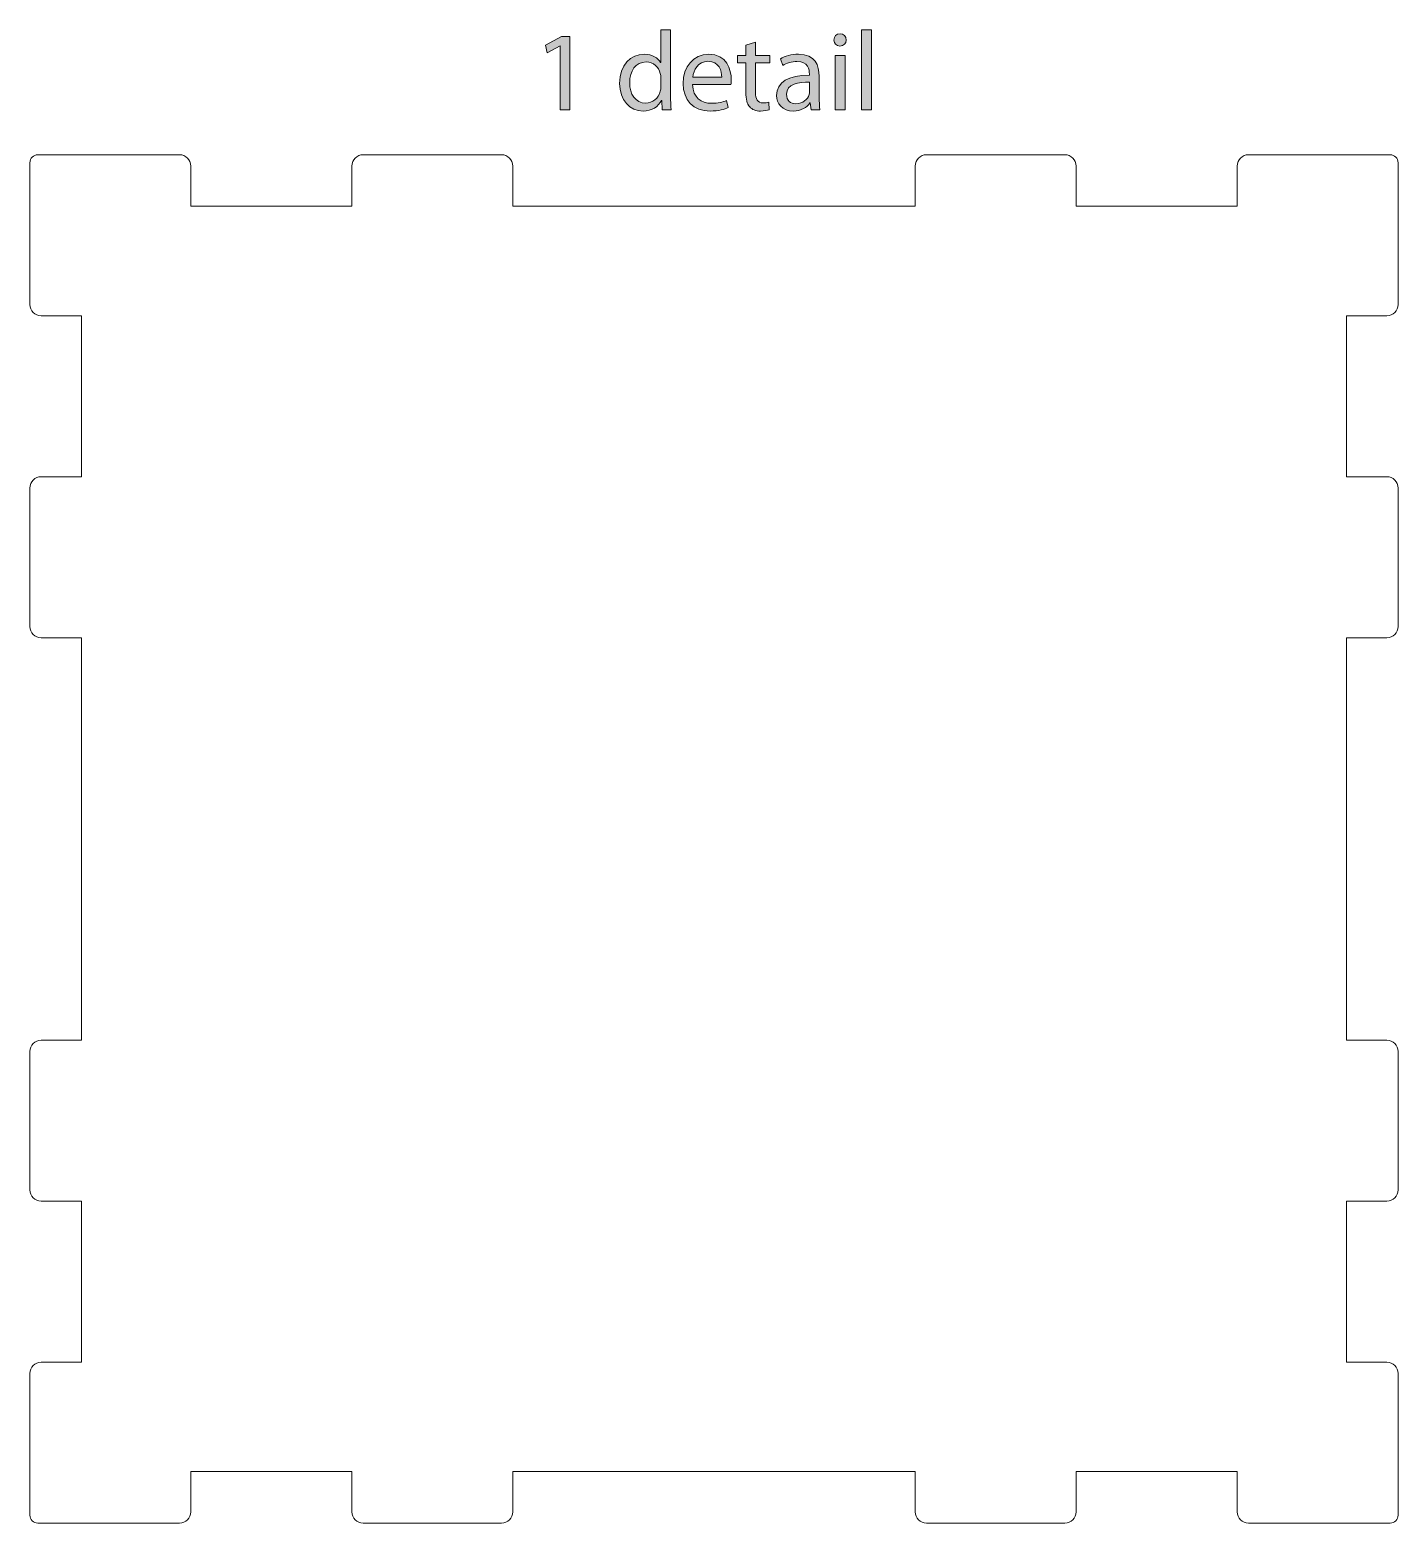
# Model space of a CAD drawing. Header units: inches. Extents: x 110 to 390, y -364 to 80.
# Drawn here: x 305.2 to 390.2, y -363.8 to -271 of the extents above; entities that cross this region are included whole.
import ezdxf

# ---------------------------------------------------------------- set-up
doc = ezdxf.new("R2010")
doc.units = ezdxf.units.IN
doc.header["$MEASUREMENT"] = 0
doc.layers.add('description', color=7, linetype='Continuous')
doc.layers.add('design1', color=7, linetype='Continuous')

# ---------------------------------------------------------------- blocks, each defined once
blk = doc.blocks.new('block 21')
at = {"layer": 'description'}
h = blk.add_hatch(color=252, dxfattribs=at)
h.dxf.hatch_style = 2
h.paths.add_polyline_path([(338.144, -272.041), (338.13, -272.041), (337.339, -272.467), (337.221, -271.999), (338.214, -271.467), (338.739, -271.467), (338.739, -276.015), (338.144, -276.015)])
h = blk.add_hatch(color=252, dxfattribs=at)
h.dxf.hatch_style = 2
edge = h.paths.add_edge_path()
edge.add_spline(control_points=[(344.996, -271.047), (344.996, -271.047), (344.996, -275.141), (344.996, -275.141), (344.996, -275.442), (345.01, -275.784), (345.024, -276.015), (345.024, -276.015), (344.479, -276.015), (344.479, -276.015), (344.479, -276.015), (344.451, -275.428), (344.451, -275.428), (344.451, -275.428), (344.43, -275.428), (344.43, -275.428), (344.248, -275.806), (343.842, -276.092), (343.289, -276.092), (342.47, -276.092), (341.834, -275.4), (341.834, -274.371), (341.826, -273.244), (342.533, -272.558), (343.352, -272.558), (343.877, -272.558), (344.22, -272.804), (344.374, -273.069), (344.374, -273.069), (344.388, -273.069), (344.388, -273.069), (344.388, -273.069), (344.388, -271.047), (344.388, -271.047), (344.388, -271.047), (344.996, -271.047), (344.996, -271.047)], knot_values=[0, 0, 0, 0, 1, 1, 1, 2, 2, 2, 3, 3, 3, 4, 4, 4, 5, 5, 5, 6, 6, 6, 7, 7, 7, 8, 8, 8, 9, 9, 9, 10, 10, 10, 11, 11, 11, 12, 12, 12, 12], degree=3, periodic=1)
edge = h.paths.add_edge_path()
edge.add_spline(control_points=[(344.388, -274.007), (344.388, -273.93), (344.381, -273.825), (344.36, -273.748), (344.269, -273.363), (343.933, -273.041), (343.471, -273.041), (342.834, -273.041), (342.456, -273.601), (342.456, -274.343), (342.456, -275.029), (342.799, -275.595), (343.457, -275.595), (343.87, -275.595), (344.248, -275.316), (344.36, -274.861), (344.381, -274.777), (344.388, -274.693), (344.388, -274.595), (344.388, -274.595), (344.388, -274.007), (344.388, -274.007)], knot_values=[0, 0, 0, 0, 1, 1, 1, 2, 2, 2, 3, 3, 3, 4, 4, 4, 5, 5, 5, 6, 6, 6, 7, 7, 7, 7], degree=3, periodic=1)
h = blk.add_hatch(color=252, dxfattribs=at)
h.dxf.hatch_style = 2
edge = h.paths.add_edge_path()
edge.add_spline(control_points=[(355.91, -271.677), (355.91, -271.886), (355.763, -272.055), (355.518, -272.055), (355.294, -272.055), (355.147, -271.886), (355.147, -271.677), (355.147, -271.467), (355.301, -271.292), (355.532, -271.292), (355.756, -271.292), (355.91, -271.46), (355.91, -271.677)], knot_values=[0, 0, 0, 0, 1, 1, 1, 2, 2, 2, 3, 3, 3, 4, 4, 4, 4], degree=3, periodic=1)
h.paths.add_polyline_path([(355.224, -276.015), (355.224, -272.629), (355.84, -272.629), (355.84, -276.015)])
h = blk.add_hatch(color=252, dxfattribs=at)
h.dxf.hatch_style = 2
h.paths.add_polyline_path([(356.862, -271.047), (357.478, -271.047), (357.478, -276.015), (356.862, -276.015)])
h = blk.add_hatch(color=252, dxfattribs=at)
h.dxf.hatch_style = 2
edge = h.paths.add_edge_path()
edge.add_spline(control_points=[(346.369, -274.434), (346.383, -275.267), (346.908, -275.61), (347.531, -275.61), (347.971, -275.61), (348.245, -275.533), (348.469, -275.435), (348.469, -275.435), (348.581, -275.876), (348.581, -275.876), (348.363, -275.973), (347.986, -276.092), (347.447, -276.092), (346.404, -276.092), (345.781, -275.4), (345.781, -274.378), (345.781, -273.356), (346.383, -272.558), (347.37, -272.558), (348.483, -272.558), (348.769, -273.524), (348.769, -274.147), (348.769, -274.273), (348.762, -274.364), (348.749, -274.434), (348.749, -274.434), (346.369, -274.434), (346.369, -274.434)], knot_values=[0, 0, 0, 0, 1, 1, 1, 2, 2, 2, 3, 3, 3, 4, 4, 4, 5, 5, 5, 6, 6, 6, 7, 7, 7, 8, 8, 8, 9, 9, 9, 9], degree=3, periodic=1)
edge = h.paths.add_edge_path()
edge.add_spline(control_points=[(348.175, -273.993), (348.182, -273.608), (348.013, -272.999), (347.321, -272.999), (346.691, -272.999), (346.425, -273.566), (346.376, -273.993), (346.376, -273.993), (348.175, -273.993), (348.175, -273.993)], knot_values=[0, 0, 0, 0, 1, 1, 1, 2, 2, 2, 3, 3, 3, 3], degree=3, periodic=1)
h = blk.add_hatch(color=252, dxfattribs=at)
h.dxf.hatch_style = 2
edge = h.paths.add_edge_path()
edge.add_spline(control_points=[(350.275, -271.817), (350.275, -271.817), (350.275, -272.629), (350.275, -272.629), (350.275, -272.629), (351.157, -272.629), (351.157, -272.629), (351.157, -272.629), (351.157, -273.097), (351.157, -273.097), (351.157, -273.097), (350.275, -273.097), (350.275, -273.097), (350.275, -273.097), (350.275, -274.924), (350.275, -274.924), (350.275, -275.344), (350.394, -275.582), (350.737, -275.582), (350.905, -275.582), (351.003, -275.568), (351.094, -275.54), (351.094, -275.54), (351.122, -276.008), (351.122, -276.008), (351.003, -276.05), (350.814, -276.092), (350.576, -276.092), (350.289, -276.092), (350.058, -275.994), (349.911, -275.833), (349.743, -275.644), (349.673, -275.344), (349.673, -274.945), (349.673, -274.945), (349.673, -273.097), (349.673, -273.097), (349.673, -273.097), (349.148, -273.097), (349.148, -273.097), (349.148, -273.097), (349.148, -272.629), (349.148, -272.629), (349.148, -272.629), (349.673, -272.629), (349.673, -272.629), (349.673, -272.629), (349.673, -271.999), (349.673, -271.999), (349.673, -271.999), (350.275, -271.817), (350.275, -271.817)], knot_values=[0, 0, 0, 0, 1, 1, 1, 2, 2, 2, 3, 3, 3, 4, 4, 4, 5, 5, 5, 6, 6, 6, 7, 7, 7, 8, 8, 8, 9, 9, 9, 10, 10, 10, 11, 11, 11, 12, 12, 12, 13, 13, 13, 14, 14, 14, 15, 15, 15, 16, 16, 16, 17, 17, 17, 17], degree=3, periodic=1)
h = blk.add_hatch(color=252, dxfattribs=at)
h.dxf.hatch_style = 2
edge = h.paths.add_edge_path()
edge.add_spline(control_points=[(354.229, -275.204), (354.229, -275.498), (354.244, -275.784), (354.278, -276.015), (354.278, -276.015), (353.725, -276.015), (353.725, -276.015), (353.725, -276.015), (353.676, -275.589), (353.676, -275.589), (353.676, -275.589), (353.656, -275.589), (353.656, -275.589), (353.467, -275.854), (353.103, -276.092), (352.62, -276.092), (351.934, -276.092), (351.584, -275.61), (351.584, -275.12), (351.584, -274.301), (352.312, -273.853), (353.621, -273.86), (353.621, -273.86), (353.621, -273.79), (353.621, -273.79), (353.621, -273.517), (353.544, -273.006), (352.851, -273.013), (352.529, -273.013), (352.2, -273.104), (351.962, -273.265), (351.962, -273.265), (351.822, -272.852), (351.822, -272.852), (352.102, -272.677), (352.515, -272.558), (352.942, -272.558), (353.978, -272.558), (354.229, -273.265), (354.229, -273.937), (354.229, -273.937), (354.229, -275.204), (354.229, -275.204)], knot_values=[0, 0, 0, 0, 1, 1, 1, 2, 2, 2, 3, 3, 3, 4, 4, 4, 5, 5, 5, 6, 6, 6, 7, 7, 7, 8, 8, 8, 9, 9, 9, 10, 10, 10, 11, 11, 11, 12, 12, 12, 13, 13, 13, 14, 14, 14, 14], degree=3, periodic=1)
edge = h.paths.add_edge_path()
edge.add_spline(control_points=[(353.634, -274.287), (352.963, -274.273), (352.2, -274.392), (352.2, -275.05), (352.2, -275.456), (352.466, -275.637), (352.774, -275.637), (353.222, -275.637), (353.509, -275.358), (353.607, -275.071), (353.628, -275.001), (353.634, -274.931), (353.634, -274.875), (353.634, -274.875), (353.634, -274.287), (353.634, -274.287)], knot_values=[0, 0, 0, 0, 1, 1, 1, 2, 2, 2, 3, 3, 3, 4, 4, 4, 5, 5, 5, 5], degree=3, periodic=1)
at = {"layer": 'description', "lineweight": 0}
for points in [[(338.144, -272.041), (338.13, -272.041), (337.339, -272.467), (337.221, -271.999), (338.214, -271.467), (338.739, -271.467), (338.739, -276.015), (338.144, -276.015), (338.144, -272.041)], [(356.862, -271.047), (357.478, -271.047), (357.478, -276.015), (356.862, -276.015), (356.862, -271.047)], [(355.224, -276.015), (355.224, -272.629), (355.84, -272.629), (355.84, -276.015), (355.224, -276.015)]]:
    blk.add_lwpolyline(points, dxfattribs=at)
for points, knots in [([(344.996, -271.047), (344.996, -271.047), (344.996, -275.141), (344.996, -275.141), (344.996, -275.442), (345.01, -275.784), (345.024, -276.015), (345.024, -276.015), (344.479, -276.015), (344.479, -276.015), (344.479, -276.015), (344.451, -275.428), (344.451, -275.428), (344.451, -275.428), (344.43, -275.428), (344.43, -275.428), (344.248, -275.806), (343.842, -276.092), (343.289, -276.092), (342.47, -276.092), (341.834, -275.4), (341.834, -274.371), (341.826, -273.244), (342.533, -272.558), (343.352, -272.558), (343.877, -272.558), (344.22, -272.804), (344.374, -273.069), (344.374, -273.069), (344.388, -273.069), (344.388, -273.069), (344.388, -273.069), (344.388, -271.047), (344.388, -271.047), (344.388, -271.047), (344.996, -271.047), (344.996, -271.047)], [0, 0, 0, 0, 1, 1, 1, 2, 2, 2, 3, 3, 3, 4, 4, 4, 5, 5, 5, 6, 6, 6, 7, 7, 7, 8, 8, 8, 9, 9, 9, 10, 10, 10, 11, 11, 11, 12, 12, 12, 12]), ([(355.91, -271.677), (355.91, -271.886), (355.763, -272.055), (355.518, -272.055), (355.294, -272.055), (355.147, -271.886), (355.147, -271.677), (355.147, -271.467), (355.301, -271.292), (355.532, -271.292), (355.756, -271.292), (355.91, -271.46), (355.91, -271.677)], [0, 0, 0, 0, 1, 1, 1, 2, 2, 2, 3, 3, 3, 4, 4, 4, 4]), ([(346.369, -274.434), (346.383, -275.267), (346.908, -275.61), (347.531, -275.61), (347.971, -275.61), (348.245, -275.533), (348.469, -275.435), (348.469, -275.435), (348.581, -275.876), (348.581, -275.876), (348.363, -275.973), (347.986, -276.092), (347.447, -276.092), (346.404, -276.092), (345.781, -275.4), (345.781, -274.378), (345.781, -273.356), (346.383, -272.558), (347.37, -272.558), (348.483, -272.558), (348.769, -273.524), (348.769, -274.147), (348.769, -274.273), (348.762, -274.364), (348.749, -274.434), (348.749, -274.434), (346.369, -274.434), (346.369, -274.434)], [0, 0, 0, 0, 1, 1, 1, 2, 2, 2, 3, 3, 3, 4, 4, 4, 5, 5, 5, 6, 6, 6, 7, 7, 7, 8, 8, 8, 9, 9, 9, 9]), ([(350.275, -271.817), (350.275, -271.817), (350.275, -272.629), (350.275, -272.629), (350.275, -272.629), (351.157, -272.629), (351.157, -272.629), (351.157, -272.629), (351.157, -273.097), (351.157, -273.097), (351.157, -273.097), (350.275, -273.097), (350.275, -273.097), (350.275, -273.097), (350.275, -274.924), (350.275, -274.924), (350.275, -275.344), (350.394, -275.582), (350.737, -275.582), (350.905, -275.582), (351.003, -275.568), (351.094, -275.54), (351.094, -275.54), (351.122, -276.008), (351.122, -276.008), (351.003, -276.05), (350.814, -276.092), (350.576, -276.092), (350.289, -276.092), (350.058, -275.994), (349.911, -275.833), (349.743, -275.644), (349.673, -275.344), (349.673, -274.945), (349.673, -274.945), (349.673, -273.097), (349.673, -273.097), (349.673, -273.097), (349.148, -273.097), (349.148, -273.097), (349.148, -273.097), (349.148, -272.629), (349.148, -272.629), (349.148, -272.629), (349.673, -272.629), (349.673, -272.629), (349.673, -272.629), (349.673, -271.999), (349.673, -271.999), (349.673, -271.999), (350.275, -271.817), (350.275, -271.817)], [0, 0, 0, 0, 1, 1, 1, 2, 2, 2, 3, 3, 3, 4, 4, 4, 5, 5, 5, 6, 6, 6, 7, 7, 7, 8, 8, 8, 9, 9, 9, 10, 10, 10, 11, 11, 11, 12, 12, 12, 13, 13, 13, 14, 14, 14, 15, 15, 15, 16, 16, 16, 17, 17, 17, 17]), ([(354.229, -275.204), (354.229, -275.498), (354.244, -275.784), (354.278, -276.015), (354.278, -276.015), (353.725, -276.015), (353.725, -276.015), (353.725, -276.015), (353.676, -275.589), (353.676, -275.589), (353.676, -275.589), (353.656, -275.589), (353.656, -275.589), (353.467, -275.854), (353.103, -276.092), (352.62, -276.092), (351.934, -276.092), (351.584, -275.61), (351.584, -275.12), (351.584, -274.301), (352.312, -273.853), (353.621, -273.86), (353.621, -273.86), (353.621, -273.79), (353.621, -273.79), (353.621, -273.517), (353.544, -273.006), (352.851, -273.013), (352.529, -273.013), (352.2, -273.104), (351.962, -273.265), (351.962, -273.265), (351.822, -272.852), (351.822, -272.852), (352.102, -272.677), (352.515, -272.558), (352.942, -272.558), (353.978, -272.558), (354.229, -273.265), (354.229, -273.937), (354.229, -273.937), (354.229, -275.204), (354.229, -275.204)], [0, 0, 0, 0, 1, 1, 1, 2, 2, 2, 3, 3, 3, 4, 4, 4, 5, 5, 5, 6, 6, 6, 7, 7, 7, 8, 8, 8, 9, 9, 9, 10, 10, 10, 11, 11, 11, 12, 12, 12, 13, 13, 13, 14, 14, 14, 14]), ([(344.388, -274.007), (344.388, -273.93), (344.381, -273.825), (344.36, -273.748), (344.269, -273.363), (343.933, -273.041), (343.471, -273.041), (342.834, -273.041), (342.456, -273.601), (342.456, -274.343), (342.456, -275.029), (342.799, -275.595), (343.457, -275.595), (343.87, -275.595), (344.248, -275.316), (344.36, -274.861), (344.381, -274.777), (344.388, -274.693), (344.388, -274.595), (344.388, -274.595), (344.388, -274.007), (344.388, -274.007)], [0, 0, 0, 0, 1, 1, 1, 2, 2, 2, 3, 3, 3, 4, 4, 4, 5, 5, 5, 6, 6, 6, 7, 7, 7, 7]), ([(348.175, -273.993), (348.182, -273.608), (348.013, -272.999), (347.321, -272.999), (346.691, -272.999), (346.425, -273.566), (346.376, -273.993), (346.376, -273.993), (348.175, -273.993), (348.175, -273.993)], [0, 0, 0, 0, 1, 1, 1, 2, 2, 2, 3, 3, 3, 3]), ([(353.634, -274.287), (352.963, -274.273), (352.2, -274.392), (352.2, -275.05), (352.2, -275.456), (352.466, -275.637), (352.774, -275.637), (353.222, -275.637), (353.509, -275.358), (353.607, -275.071), (353.628, -275.001), (353.634, -274.931), (353.634, -274.875), (353.634, -274.875), (353.634, -274.287), (353.634, -274.287)], [0, 0, 0, 0, 1, 1, 1, 2, 2, 2, 3, 3, 3, 4, 4, 4, 5, 5, 5, 5])]:
    blk.add_open_spline(points, degree=3, knots=knots, dxfattribs=at)
blk = doc.blocks.new('block 16')
at = {"layer": 'description'}
blk.add_blockref('block 21', (0, 0), dxfattribs=at)

msp = doc.modelspace()

# ---------------------------------------------------------------- linework, layer by layer
at = {"layer": 'design1', "color": 1, "lineweight": 9}
msp.add_open_spline([(325.895, -278.804), (325.509, -278.804), (325.195, -279.118), (325.195, -279.504), (325.195, -279.504), (325.195, -282.005), (325.195, -282.005), (325.195, -282.005), (315.195, -282.005), (315.195, -282.005), (315.195, -282.005), (315.195, -279.504), (315.195, -279.504), (315.195, -279.118), (314.881, -278.804), (314.495, -278.804), (314.495, -278.804), (305.695, -278.804), (305.695, -278.804), (305.419, -278.804), (305.195, -279.028), (305.195, -279.304), (305.195, -279.304), (305.195, -288.105), (305.195, -288.105), (305.195, -288.492), (305.509, -288.805), (305.895, -288.805), (306.837, -288.805), (308.394, -288.805), (308.394, -288.805), (308.394, -288.805), (308.394, -298.806), (308.394, -298.806), (308.394, -298.806), (305.895, -298.806), (305.895, -298.806), (305.509, -298.806), (305.195, -299.119), (305.195, -299.506), (305.195, -299.506), (305.195, -308.106), (305.195, -308.106), (305.195, -308.493), (305.509, -308.806), (305.895, -308.806), (306.837, -308.806), (308.394, -308.806), (308.394, -308.806), (308.394, -308.806), (308.394, -333.805), (308.394, -333.805), (308.394, -333.805), (305.895, -333.804), (305.895, -333.804), (305.509, -333.804), (305.195, -334.117), (305.195, -334.504), (305.195, -334.504), (305.195, -343.104), (305.195, -343.104), (305.195, -343.491), (305.509, -343.804), (305.895, -343.804), (305.895, -343.804), (308.394, -343.804), (308.394, -343.804), (308.394, -343.804), (308.395, -353.805), (308.395, -353.805), (308.395, -353.805), (306.837, -353.805), (305.895, -353.805), (305.509, -353.805), (305.195, -354.118), (305.195, -354.505), (305.195, -354.505), (305.195, -363.306), (305.195, -363.306), (305.195, -363.582), (305.419, -363.806), (305.695, -363.806), (305.695, -363.806), (314.495, -363.806), (314.495, -363.806), (314.881, -363.806), (315.195, -363.492), (315.195, -363.106), (315.195, -363.106), (315.195, -360.607), (315.195, -360.607), (315.195, -360.607), (325.195, -360.607), (325.195, -360.607), (325.195, -360.607), (325.195, -363.106), (325.195, -363.106), (325.195, -363.492), (325.509, -363.806), (325.895, -363.806), (325.895, -363.806), (334.495, -363.806), (334.495, -363.806), (334.881, -363.806), (335.195, -363.492), (335.195, -363.106), (335.195, -363.106), (335.195, -360.606), (335.195, -360.606), (335.195, -360.606), (360.194, -360.607), (360.194, -360.607), (360.194, -360.607), (360.194, -363.106), (360.194, -363.106), (360.194, -363.492), (360.508, -363.806), (360.894, -363.806), (360.894, -363.806), (369.495, -363.806), (369.495, -363.806), (369.881, -363.806), (370.195, -363.492), (370.195, -363.106), (370.195, -363.106), (370.195, -360.607), (370.195, -360.607), (370.195, -360.607), (380.194, -360.607), (380.194, -360.607), (380.194, -360.607), (380.194, -363.106), (380.194, -363.106), (380.194, -363.492), (380.508, -363.806), (380.894, -363.806), (380.894, -363.806), (389.695, -363.806), (389.695, -363.806), (389.971, -363.806), (390.195, -363.582), (390.195, -363.306), (390.195, -363.306), (390.195, -354.505), (390.195, -354.505), (390.195, -354.118), (389.881, -353.805), (389.494, -353.805), (388.553, -353.805), (386.995, -353.805), (386.995, -353.805), (386.995, -353.805), (386.995, -343.804), (386.995, -343.804), (386.995, -343.804), (389.495, -343.804), (389.495, -343.804), (389.881, -343.804), (390.195, -343.491), (390.195, -343.104), (390.195, -343.104), (390.195, -334.504), (390.195, -334.504), (390.195, -334.117), (389.881, -333.804), (389.495, -333.804), (389.495, -333.804), (386.995, -333.805), (386.995, -333.805), (386.995, -333.805), (386.995, -308.806), (386.995, -308.806), (386.995, -308.806), (389.495, -308.806), (389.495, -308.806), (389.881, -308.806), (390.195, -308.493), (390.195, -308.106), (390.195, -308.106), (390.195, -299.506), (390.195, -299.506), (390.195, -299.119), (389.881, -298.806), (389.495, -298.806), (389.495, -298.806), (386.995, -298.806), (386.995, -298.806), (386.995, -298.806), (386.995, -288.805), (386.995, -288.805), (386.995, -288.805), (388.553, -288.805), (389.494, -288.805), (389.881, -288.805), (390.195, -288.492), (390.195, -288.105), (390.195, -288.105), (390.195, -279.304), (390.195, -279.304), (390.195, -279.028), (389.971, -278.804), (389.695, -278.804), (389.695, -278.804), (380.894, -278.804), (380.894, -278.804), (380.508, -278.804), (380.194, -279.118), (380.194, -279.504), (380.194, -279.504), (380.194, -282.005), (380.194, -282.005), (380.194, -282.005), (370.195, -282.005), (370.195, -282.005), (370.195, -282.005), (370.195, -279.504), (370.195, -279.504), (370.195, -279.118), (369.881, -278.804), (369.495, -278.804), (369.495, -278.804), (360.894, -278.804), (360.894, -278.804), (360.508, -278.804), (360.194, -279.118), (360.194, -279.504), (360.194, -279.504), (360.194, -282.005), (360.194, -282.005), (360.194, -282.005), (335.195, -282.005), (335.195, -282.003), (335.195, -282.003), (335.195, -279.504), (335.195, -279.504), (335.195, -279.118), (334.881, -278.804), (334.495, -278.804), (334.495, -278.804), (325.895, -278.804), (325.895, -278.804)], degree=3, knots=[0, 0, 0, 0, 1, 1, 1, 2, 2, 2, 3, 3, 3, 4, 4, 4, 5, 5, 5, 6, 6, 6, 7, 7, 7, 8, 8, 8, 9, 9, 9, 10, 10, 10, 11, 11, 11, 12, 12, 12, 13, 13, 13, 14, 14, 14, 15, 15, 15, 16, 16, 16, 17, 17, 17, 18, 18, 18, 19, 19, 19, 20, 20, 20, 21, 21, 21, 22, 22, 22, 23, 23, 23, 24, 24, 24, 25, 25, 25, 26, 26, 26, 27, 27, 27, 28, 28, 28, 29, 29, 29, 30, 30, 30, 31, 31, 31, 32, 32, 32, 33, 33, 33, 34, 34, 34, 35, 35, 35, 36, 36, 36, 37, 37, 37, 38, 38, 38, 39, 39, 39, 40, 40, 40, 41, 41, 41, 42, 42, 42, 43, 43, 43, 44, 44, 44, 45, 45, 45, 46, 46, 46, 47, 47, 47, 48, 48, 48, 49, 49, 49, 50, 50, 50, 51, 51, 51, 52, 52, 52, 53, 53, 53, 54, 54, 54, 55, 55, 55, 56, 56, 56, 57, 57, 57, 58, 58, 58, 59, 59, 59, 60, 60, 60, 61, 61, 61, 62, 62, 62, 63, 63, 63, 64, 64, 64, 65, 65, 65, 66, 66, 66, 67, 67, 67, 68, 68, 68, 69, 69, 69, 70, 70, 70, 71, 71, 71, 72, 72, 72, 73, 73, 73, 74, 74, 74, 75, 75, 75, 76, 76, 76, 77, 77, 77, 78, 78, 78, 79, 79, 79, 80, 80, 80, 80], dxfattribs=at)

# ---------------------------------------------------------------- block references
at = {"layer": 'description'}
msp.add_blockref('block 16', (0, 0), dxfattribs=at)

doc.saveas('drawing.dxf')
